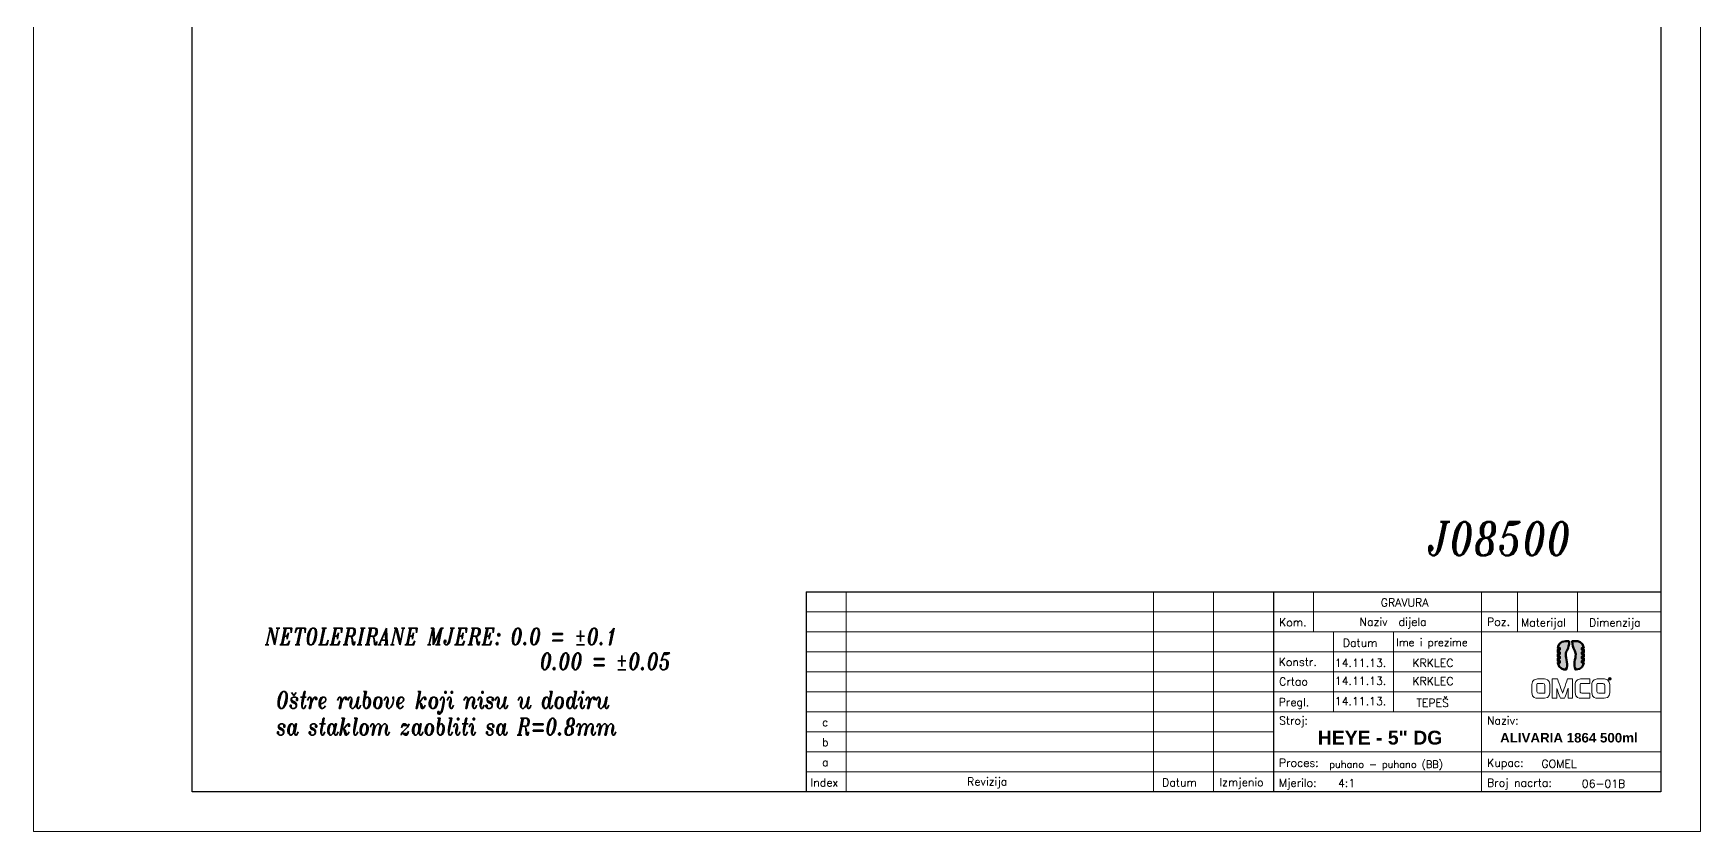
# Model space of a CAD drawing. Extents: x -234 to 858, y -95 to 532.
# Drawn here: x -233.8 to -23.8, y -95 to 5.5 of the extents above; entities that cross this region are included whole.
import ezdxf

# ---------------------------------------------------------------- set-up
doc = ezdxf.new("R2010")
doc.units = 0
doc.header["$LTSCALE"] = 7
doc.header["$MEASUREMENT"] = 0
doc.layers.get('0').update_dxf_attribs({"linetype": 'CONTINUOUS', "lineweight": 15})
doc.layers.add('3', color=3, linetype='CONTINUOUS', lineweight=30)
doc.layers.add('4', color=5, linetype='CONTINUOUS', lineweight=50)
doc.styles.add('ITALICT', font='ITALICT.shx', dxfattribs={"width": 0.8, "height": 3})
doc.styles.add('ROMANS', font='romans.shx')

msp = doc.modelspace()

# ---------------------------------------------------------------- hatches: boundary and pattern name
h = msp.add_hatch(color=142)
h.dxf.hatch_style = 1
edge = h.paths.add_edge_path()
edge.add_spline(control_points=[(-40.793, -74.5938), (-40.4093, -74.0421), (-40.7957, -73.2381), (-40.7957, -72.6633)], knot_values=[0.9047619, 0.9047619, 0.9047619, 0.9047619, 0.95238095, 0.95238095, 0.95238095, 0.95238095], degree=3, periodic=0)
edge.add_spline(control_points=[(-40.7957, -72.6633), (-40.7957, -72.212), (-40.3983, -72.0912), (-40.3548, -71.008)], knot_values=[0.95238095, 0.95238095, 0.95238095, 0.95238095, 1, 1, 1, 1], degree=3, periodic=0)
edge.add_spline(control_points=[(-40.3548, -71.008), (-40.3548, -71.008), (-40.8133, -71.008), (-40.8133, -71.008)], knot_values=[0, 0, 0, 0, 0.04761905, 0.04761905, 0.04761905, 0.04761905], degree=3, periodic=0)
edge.add_spline(control_points=[(-40.8133, -71.008), (-41.5872, -71.008), (-41.7637, -71.605), (-41.804, -71.8776)], knot_values=[0.04761905, 0.04761905, 0.04761905, 0.04761905, 0.0952381, 0.0952381, 0.0952381, 0.0952381], degree=3, periodic=0)
edge.add_spline(control_points=[(-41.804, -71.8776), (-41.804, -71.8776), (-41.5416, -71.8776), (-41.5416, -71.8776)], knot_values=[0.0952381, 0.0952381, 0.0952381, 0.0952381, 0.14285667, 0.14285667, 0.14285667, 0.14285667], degree=3, periodic=0)
edge.add_spline(control_points=[(-41.5416, -71.8776), (-41.5416, -71.8776), (-41.5416, -71.8776), (-41.5416, -71.8776), (-41.5416, -71.8776), (-41.5416, -71.8776), (-41.5416, -72.0972), (-41.5416, -72.0972)], knot_values=[0.14285667, 0.14285667, 0.14285667, 0.14285667, 0.14285714, 0.14285714, 0.14285714, 0.14285714, 0.19047571, 0.19047571, 0.19047571, 0.19047571], degree=3, periodic=0)
edge.add_spline(control_points=[(-41.5416, -72.0972), (-41.5416, -72.0972), (-41.5416, -72.0972), (-41.5416, -72.0972), (-41.5416, -72.0972), (-41.5416, -72.0972), (-41.8161, -72.0972), (-41.8161, -72.0972)], knot_values=[0.19047571, 0.19047571, 0.19047571, 0.19047571, 0.19047619, 0.19047619, 0.19047619, 0.19047619, 0.23809476, 0.23809476, 0.23809476, 0.23809476], degree=3, periodic=0)
edge.add_spline(control_points=[(-41.8161, -72.0972), (-41.8161, -72.0972), (-41.8161, -72.0972), (-41.8161, -72.0972), (-41.8161, -72.0972), (-41.8161, -72.0972), (-41.8161, -72.4199), (-41.8161, -72.4199)], knot_values=[0.23809476, 0.23809476, 0.23809476, 0.23809476, 0.23809524, 0.23809524, 0.23809524, 0.23809524, 0.28571381, 0.28571381, 0.28571381, 0.28571381], degree=3, periodic=0)
edge.add_spline(control_points=[(-41.8161, -72.4199), (-41.8161, -72.4199), (-41.8161, -72.4199), (-41.8161, -72.4199), (-41.8161, -72.4199), (-41.8161, -72.4199), (-41.5416, -72.4199), (-41.5416, -72.4199)], knot_values=[0.28571381, 0.28571381, 0.28571381, 0.28571381, 0.28571429, 0.28571429, 0.28571429, 0.28571429, 0.33333286, 0.33333286, 0.33333286, 0.33333286], degree=3, periodic=0)
edge.add_spline(control_points=[(-41.5416, -72.4199), (-41.5416, -72.4199), (-41.5416, -72.4199), (-41.5416, -72.4199), (-41.5416, -72.4199), (-41.5416, -72.4199), (-41.5416, -72.6395), (-41.5416, -72.6395)], knot_values=[0.33333286, 0.33333286, 0.33333286, 0.33333286, 0.33333333, 0.33333333, 0.33333333, 0.33333333, 0.3809519, 0.3809519, 0.3809519, 0.3809519], degree=3, periodic=0)
edge.add_spline(control_points=[(-41.5416, -72.6395), (-41.5416, -72.6395), (-41.5416, -72.6395), (-41.5416, -72.6395), (-41.5416, -72.6395), (-41.5416, -72.6395), (-41.8161, -72.6395), (-41.8161, -72.6395)], knot_values=[0.3809519, 0.3809519, 0.3809519, 0.3809519, 0.38095238, 0.38095238, 0.38095238, 0.38095238, 0.42857095, 0.42857095, 0.42857095, 0.42857095], degree=3, periodic=0)
edge.add_spline(control_points=[(-41.8161, -72.6395), (-41.8161, -72.6395), (-41.8161, -72.6395), (-41.8161, -72.6395), (-41.8161, -72.6395), (-41.8161, -72.6395), (-41.8161, -72.9622), (-41.8161, -72.9622)], knot_values=[0.42857095, 0.42857095, 0.42857095, 0.42857095, 0.42857143, 0.42857143, 0.42857143, 0.42857143, 0.47619, 0.47619, 0.47619, 0.47619], degree=3, periodic=0)
edge.add_spline(control_points=[(-41.8161, -72.9622), (-41.8161, -72.9622), (-41.8161, -72.9622), (-41.8161, -72.9622), (-41.8161, -72.9622), (-41.8161, -72.9622), (-41.5416, -72.9622), (-41.5416, -72.9622)], knot_values=[0.47619, 0.47619, 0.47619, 0.47619, 0.47619048, 0.47619048, 0.47619048, 0.47619048, 0.52380905, 0.52380905, 0.52380905, 0.52380905], degree=3, periodic=0)
edge.add_spline(control_points=[(-41.5416, -72.9622), (-41.5416, -72.9622), (-41.5416, -72.9622), (-41.5416, -72.9622), (-41.5416, -72.9622), (-41.5416, -72.9622), (-41.5416, -73.1818), (-41.5416, -73.1818)], knot_values=[0.52380905, 0.52380905, 0.52380905, 0.52380905, 0.52380952, 0.52380952, 0.52380952, 0.52380952, 0.5714281, 0.5714281, 0.5714281, 0.5714281], degree=3, periodic=0)
edge.add_spline(control_points=[(-41.5416, -73.1818), (-41.5416, -73.1818), (-41.5416, -73.1818), (-41.5416, -73.1818), (-41.5416, -73.1818), (-41.5416, -73.1818), (-41.8161, -73.1818), (-41.8161, -73.1818)], knot_values=[0.5714281, 0.5714281, 0.5714281, 0.5714281, 0.57142857, 0.57142857, 0.57142857, 0.57142857, 0.61904714, 0.61904714, 0.61904714, 0.61904714], degree=3, periodic=0)
edge.add_spline(control_points=[(-41.8161, -73.1818), (-41.8161, -73.1818), (-41.8161, -73.1818), (-41.8161, -73.1818), (-41.8161, -73.1818), (-41.8161, -73.1818), (-41.8161, -73.5045), (-41.8161, -73.5046)], knot_values=[0.61904714, 0.61904714, 0.61904714, 0.61904714, 0.61904762, 0.61904762, 0.61904762, 0.61904762, 0.66666619, 0.66666619, 0.66666619, 0.66666619], degree=3, periodic=0)
edge.add_spline(control_points=[(-41.8161, -73.5046), (-41.8161, -73.5046), (-41.8161, -73.5046), (-41.8161, -73.5046), (-41.8161, -73.5046), (-41.8161, -73.5046), (-41.5416, -73.5046), (-41.5416, -73.5046)], knot_values=[0.66666619, 0.66666619, 0.66666619, 0.66666619, 0.66666667, 0.66666667, 0.66666667, 0.66666667, 0.71428524, 0.71428524, 0.71428524, 0.71428524], degree=3, periodic=0)
edge.add_spline(control_points=[(-41.5416, -73.5046), (-41.5416, -73.5046), (-41.5416, -73.5046), (-41.5416, -73.5046), (-41.5416, -73.5046), (-41.5416, -73.5046), (-41.5416, -73.7241), (-41.5416, -73.7241)], knot_values=[0.71428524, 0.71428524, 0.71428524, 0.71428524, 0.71428571, 0.71428571, 0.71428571, 0.71428572, 0.76190429, 0.76190429, 0.76190429, 0.76190429], degree=3, periodic=0)
edge.add_spline(control_points=[(-41.5416, -73.7241), (-41.5416, -73.7241), (-41.5416, -73.7241), (-41.5416, -73.7241), (-41.5416, -73.7241), (-41.5416, -73.7241), (-41.8061, -73.7241), (-41.8061, -73.7241)], knot_values=[0.76190429, 0.76190429, 0.76190429, 0.76190429, 0.76190476, 0.76190476, 0.76190476, 0.76190476, 0.80952381, 0.80952381, 0.80952381, 0.80952381], degree=3, periodic=0)
edge.add_spline(control_points=[(-41.8061, -73.7241), (-41.7126, -74.5512), (-40.982, -74.5938), (-40.874, -74.5938)], knot_values=[0.80952381, 0.80952381, 0.80952381, 0.80952381, 0.85714286, 0.85714286, 0.85714286, 0.85714286], degree=3, periodic=0)
edge.add_spline(control_points=[(-40.874, -74.5938), (-40.874, -74.5938), (-40.793, -74.5938), (-40.793, -74.5938)], knot_values=[0.85714286, 0.85714286, 0.85714286, 0.85714286, 0.9047619, 0.9047619, 0.9047619, 0.9047619], degree=3, periodic=0)
h = msp.add_hatch(color=253)
h.dxf.hatch_style = 1
edge = h.paths.add_edge_path()
edge.add_spline(control_points=[(-38.7963, -72.0972), (-38.7963, -72.0972), (-38.7963, -72.0972), (-38.7963, -72.0972), (-38.7963, -72.0972), (-38.7963, -72.0972), (-38.7963, -71.8776), (-38.7963, -71.8776)], knot_values=[0.5714281, 0.5714281, 0.5714281, 0.5714281, 0.57142857, 0.57142857, 0.57142857, 0.57142857, 0.61904714, 0.61904714, 0.61904714, 0.61904714], degree=3, periodic=0)
edge.add_spline(control_points=[(-38.7963, -71.8776), (-38.7963, -71.8776), (-38.7963, -71.8776), (-38.7963, -71.8776), (-38.7963, -71.8776), (-38.7963, -71.8776), (-38.5327, -71.8776), (-38.5327, -71.8776)], knot_values=[0.61904714, 0.61904714, 0.61904714, 0.61904714, 0.61904762, 0.61904762, 0.61904762, 0.61904762, 0.66666667, 0.66666667, 0.66666667, 0.66666667], degree=3, periodic=0)
edge.add_spline(control_points=[(-38.5327, -71.8776), (-38.6292, -71.056), (-39.3562, -71.008), (-39.4639, -71.008), (-39.4639, -71.008), (-39.4639, -71.008), (-39.9833, -71.008), (-39.9833, -71.008)], knot_values=[0.66666667, 0.66666667, 0.66666667, 0.66666667, 0.71428571, 0.71428571, 0.71428571, 0.71428572, 0.76190476, 0.76190476, 0.76190476, 0.76190476], degree=3, periodic=0)
edge.add_spline(control_points=[(-39.9833, -71.008), (-39.9397, -72.0912), (-39.5421, -72.212), (-39.5421, -72.6633)], knot_values=[0.76190476, 0.76190476, 0.76190476, 0.76190476, 0.80952381, 0.80952381, 0.80952381, 0.80952381], degree=3, periodic=0)
edge.add_spline(control_points=[(-39.5421, -72.6633), (-39.5421, -73.2381), (-39.9286, -74.0421), (-39.545, -74.5938)], knot_values=[0.80952381, 0.80952381, 0.80952381, 0.80952381, 0.85714286, 0.85714286, 0.85714286, 0.85714286], degree=3, periodic=0)
edge.add_spline(control_points=[(-39.545, -74.5938), (-39.545, -74.5938), (-39.5186, -74.5938), (-39.5186, -74.5938)], knot_values=[0.85714286, 0.85714286, 0.85714286, 0.85714286, 0.9047619, 0.9047619, 0.9047619, 0.9047619], degree=3, periodic=0)
edge.add_spline(control_points=[(-39.5186, -74.5938), (-38.7447, -74.5938), (-38.5718, -73.9968), (-38.5331, -73.7241)], knot_values=[0.9047619, 0.9047619, 0.9047619, 0.9047619, 0.95238095, 0.95238095, 0.95238095, 0.95238095], degree=3, periodic=0)
edge.add_spline(control_points=[(-38.5331, -73.7241), (-38.5331, -73.7241), (-38.7963, -73.7241), (-38.7963, -73.7241), (-38.7963, -73.7241), (-38.7963, -73.7241), (-38.7963, -73.7241)], knot_values=[0.95238095, 0.95238095, 0.95238095, 0.95238095, 1, 1, 1, 1.00000048, 1.00000048, 1.00000048, 1.00000048], degree=3, periodic=0)
edge.add_spline(control_points=[(-38.7963, -73.7241), (-38.7963, -73.7241), (-38.7963, -73.5046), (-38.7963, -73.5046)], knot_values=[0.00000048, 0.00000048, 0.00000048, 0.00000048, 0.04761857, 0.04761857, 0.04761857, 0.04761857], degree=3, periodic=0)
edge.add_spline(control_points=[(-38.7963, -73.5046), (-38.7963, -73.5046), (-38.7963, -73.5046), (-38.7963, -73.5046), (-38.7963, -73.5046), (-38.7963, -73.5046), (-38.5219, -73.5046), (-38.5218, -73.5046)], knot_values=[0.04761857, 0.04761857, 0.04761857, 0.04761857, 0.04761905, 0.04761905, 0.04761905, 0.04761905, 0.09523762, 0.09523762, 0.09523762, 0.09523762], degree=3, periodic=0)
edge.add_spline(control_points=[(-38.5218, -73.5046), (-38.5218, -73.5046), (-38.5218, -73.5046), (-38.5218, -73.5046), (-38.5218, -73.5046), (-38.5218, -73.5046), (-38.5218, -73.1818), (-38.5218, -73.1818)], knot_values=[0.09523762, 0.09523762, 0.09523762, 0.09523762, 0.0952381, 0.0952381, 0.0952381, 0.0952381, 0.14285667, 0.14285667, 0.14285667, 0.14285667], degree=3, periodic=0)
edge.add_spline(control_points=[(-38.5218, -73.1818), (-38.5218, -73.1818), (-38.5218, -73.1818), (-38.5218, -73.1818), (-38.5218, -73.1818), (-38.5218, -73.1818), (-38.7963, -73.1818), (-38.7963, -73.1818)], knot_values=[0.14285667, 0.14285667, 0.14285667, 0.14285667, 0.14285714, 0.14285714, 0.14285714, 0.14285714, 0.19047571, 0.19047571, 0.19047571, 0.19047571], degree=3, periodic=0)
edge.add_spline(control_points=[(-38.7963, -73.1818), (-38.7963, -73.1818), (-38.7963, -73.1818), (-38.7963, -73.1818), (-38.7963, -73.1818), (-38.7963, -73.1818), (-38.7963, -72.9622), (-38.7963, -72.9622)], knot_values=[0.19047571, 0.19047571, 0.19047571, 0.19047571, 0.19047619, 0.19047619, 0.19047619, 0.19047619, 0.23809476, 0.23809476, 0.23809476, 0.23809476], degree=3, periodic=0)
edge.add_spline(control_points=[(-38.7963, -72.9622), (-38.7963, -72.9622), (-38.7963, -72.9622), (-38.7963, -72.9622), (-38.7963, -72.9622), (-38.7963, -72.9622), (-38.5219, -72.9622), (-38.5218, -72.9622)], knot_values=[0.23809476, 0.23809476, 0.23809476, 0.23809476, 0.23809524, 0.23809524, 0.23809524, 0.23809524, 0.28571381, 0.28571381, 0.28571381, 0.28571381], degree=3, periodic=0)
edge.add_spline(control_points=[(-38.5218, -72.9622), (-38.5218, -72.9622), (-38.5218, -72.9622), (-38.5218, -72.9622), (-38.5218, -72.9622), (-38.5218, -72.9622), (-38.5218, -72.6395), (-38.5218, -72.6395)], knot_values=[0.28571381, 0.28571381, 0.28571381, 0.28571381, 0.28571429, 0.28571429, 0.28571429, 0.28571429, 0.33333286, 0.33333286, 0.33333286, 0.33333286], degree=3, periodic=0)
edge.add_spline(control_points=[(-38.5218, -72.6395), (-38.5218, -72.6395), (-38.5218, -72.6395), (-38.5218, -72.6395), (-38.5218, -72.6395), (-38.5218, -72.6395), (-38.7963, -72.6395), (-38.7963, -72.6395)], knot_values=[0.33333286, 0.33333286, 0.33333286, 0.33333286, 0.33333333, 0.33333333, 0.33333333, 0.33333333, 0.3809519, 0.3809519, 0.3809519, 0.3809519], degree=3, periodic=0)
edge.add_spline(control_points=[(-38.7963, -72.6395), (-38.7963, -72.6395), (-38.7963, -72.6395), (-38.7963, -72.6395), (-38.7963, -72.6395), (-38.7963, -72.6395), (-38.7963, -72.4199), (-38.7963, -72.4199)], knot_values=[0.3809519, 0.3809519, 0.3809519, 0.3809519, 0.38095238, 0.38095238, 0.38095238, 0.38095238, 0.42857095, 0.42857095, 0.42857095, 0.42857095], degree=3, periodic=0)
edge.add_spline(control_points=[(-38.7963, -72.4199), (-38.7963, -72.4199), (-38.7963, -72.4199), (-38.7963, -72.4199), (-38.7963, -72.4199), (-38.7963, -72.4199), (-38.5219, -72.4199), (-38.5218, -72.4199)], knot_values=[0.42857095, 0.42857095, 0.42857095, 0.42857095, 0.42857143, 0.42857143, 0.42857143, 0.42857143, 0.47619, 0.47619, 0.47619, 0.47619], degree=3, periodic=0)
edge.add_spline(control_points=[(-38.5218, -72.4199), (-38.5218, -72.4199), (-38.5218, -72.4199), (-38.5218, -72.4199), (-38.5218, -72.4199), (-38.5218, -72.4199), (-38.5218, -72.0972), (-38.5218, -72.0972)], knot_values=[0.47619, 0.47619, 0.47619, 0.47619, 0.47619048, 0.47619048, 0.47619048, 0.47619048, 0.52380905, 0.52380905, 0.52380905, 0.52380905], degree=3, periodic=0)
edge.add_spline(control_points=[(-38.5218, -72.0972), (-38.5218, -72.0972), (-38.5218, -72.0972), (-38.5218, -72.0972), (-38.5218, -72.0972), (-38.5218, -72.0972), (-38.7963, -72.0972), (-38.7963, -72.0972)], knot_values=[0.52380905, 0.52380905, 0.52380905, 0.52380905, 0.52380952, 0.52380952, 0.52380952, 0.52380952, 0.5714281, 0.5714281, 0.5714281, 0.5714281], degree=3, periodic=0)

# ---------------------------------------------------------------- linework, layer by layer
for p, q in [((-233.8139, -95.0065), (-233.8139, 201.9935)), ((-23.8139, 201.9935), (-23.8139, -95.0065)), ((-131.4394, -64.8141), (-131.4394, -90.0065)), ((-92.7292, -64.8116), (-92.7292, -90.0065)), ((-85.1707, -64.8116), (-85.1707, -90.0065)), ((-72.5733, -64.8116), (-72.5733, -69.8506)), ((-51.4096, -64.8116), (-51.4096, -90.0065)), ((-46.8745, -64.8116), (-46.8745, -69.8506)), ((-39.316, -64.8116), (-39.316, -69.8506)), ((-136.4885, -67.3311), (-28.8139, -67.3311)), ((-28.8139, -69.8506), (-136.4885, -69.8506)), ((-70.0538, -69.8506), (-70.0538, -79.9285)), ((-62.4953, -69.8506), (-62.4953, -79.9285)), ((-136.4885, -72.37), (-51.4096, -72.37)), ((-136.4885, -74.8895), (-51.4096, -74.8895)), ((-136.4885, -77.409), (-51.4096, -77.409)), ((-136.4885, -79.9285), (-28.8139, -79.9285)), ((-77.6122, -82.448), (-136.4885, -82.448)), ((-136.4885, -84.9675), (-28.8139, -84.9675)), ((-136.4885, -87.487), (-28.8139, -87.487)), ((-23.8139, -95.0065), (-233.8139, -95.0065))]:
    msp.add_line(p, q)
for points, knots in [([(-35.2637, -75.9186), (-35.3546, -75.9186), (-35.4284, -75.8447), (-35.4284, -75.7539), (-35.4284, -75.7539), (-35.4284, -75.663), (-35.3546, -75.5892), (-35.2637, -75.5892), (-35.2637, -75.5892), (-35.1728, -75.5892), (-35.099, -75.663), (-35.099, -75.7539), (-35.099, -75.7539), (-35.099, -75.8447), (-35.1728, -75.9186), (-35.2637, -75.9186)], [0, 0, 0, 0, 0.25, 0.25, 0.25, 0.25000001, 0.5, 0.5, 0.5, 0.50000001, 0.75, 0.75, 0.75, 0.75000001, 1, 1, 1, 1]), ([(-43.5002, -78.2051), (-43.5002, -78.2051), (-44.423, -78.2051), (-44.423, -78.2051), (-44.423, -78.2051), (-44.5017, -78.2051), (-45.0645, -78.1721), (-45.0645, -77.4892), (-45.0645, -77.4892), (-45.0645, -77.4892), (-45.0645, -76.4464), (-45.0645, -76.4464), (-45.0645, -76.4464), (-45.0645, -76.4464), (-45.0645, -75.7636), (-44.3817, -75.7636), (-44.3817, -75.7636), (-44.3817, -75.7636), (-43.463, -75.7636), (-43.463, -75.7636), (-43.463, -75.7636), (-43.3844, -75.7636), (-42.8216, -75.8009), (-42.8216, -76.4837), (-42.8216, -76.4837), (-42.8216, -76.4837), (-42.8216, -77.5223), (-42.8216, -77.5223), (-42.8216, -77.5223), (-42.8216, -77.5223), (-42.8174, -78.2051), (-43.5002, -78.2051)], [0, 0, 0, 0, 0.125, 0.125, 0.125, 0.12500001, 0.25, 0.25, 0.25, 0.25000001, 0.375, 0.375, 0.375, 0.37500001, 0.5, 0.5, 0.5, 0.50000001, 0.625, 0.625, 0.625, 0.62500001, 0.75, 0.75, 0.75, 0.75000001, 0.875, 0.875, 0.875, 0.87500001, 1, 1, 1, 1]), ([(-43.4423, -76.6243), (-43.4423, -76.6243), (-43.4423, -76.343), (-43.6823, -76.343), (-43.6823, -76.343), (-43.6823, -76.343), (-44.3651, -76.343), (-44.3651, -76.343), (-44.3651, -76.343), (-44.3651, -76.343), (-44.4437, -76.3471), (-44.4437, -76.4257), (-44.4437, -76.4257), (-44.4437, -76.4257), (-44.4437, -77.3071), (-44.4437, -77.3071), (-44.4437, -77.3071), (-44.4437, -77.3071), (-44.4437, -77.5845), (-44.2037, -77.5845), (-44.2037, -77.5845), (-44.2037, -77.5845), (-43.5209, -77.5845), (-43.5209, -77.5845), (-43.5209, -77.5845), (-43.5209, -77.5845), (-43.4423, -77.5845), (-43.4423, -77.5058), (-43.4423, -77.5058), (-43.4423, -77.5058), (-43.4423, -76.6243), (-43.4423, -76.6243)], [0, 0, 0, 0, 0.125, 0.125, 0.125, 0.12500001, 0.25, 0.25, 0.25, 0.25000001, 0.375, 0.375, 0.375, 0.37500001, 0.5, 0.5, 0.5, 0.50000001, 0.625, 0.625, 0.625, 0.62500001, 0.75, 0.75, 0.75, 0.75000001, 0.875, 0.875, 0.875, 0.87500001, 1, 1, 1, 1]), ([(-40.4959, -78.2051), (-40.4959, -78.2051), (-40.4959, -76.9264), (-40.4959, -76.9264), (-40.4959, -76.9264), (-40.4959, -76.9264), (-40.9428, -78.2051), (-40.9428, -78.2051), (-40.9428, -78.2051), (-40.9428, -78.2051), (-41.4808, -78.2051), (-41.4808, -78.2051), (-41.4808, -78.2051), (-41.4808, -78.2051), (-41.9359, -76.9843), (-41.9359, -76.9843), (-41.9359, -76.9843), (-41.9359, -76.9843), (-41.9359, -78.2051), (-41.9359, -78.2051), (-41.9359, -78.2051), (-41.9359, -78.2051), (-42.5112, -78.2051), (-42.5112, -78.2051), (-42.5112, -78.2051), (-42.5112, -78.2051), (-42.5112, -75.7636), (-42.5112, -75.7636), (-42.5112, -75.7636), (-42.5112, -75.7636), (-41.845, -75.7636), (-41.845, -75.7636), (-41.845, -75.7636), (-41.845, -75.7636), (-41.2036, -77.5638), (-41.2036, -77.5638), (-41.2036, -77.5638), (-41.2036, -77.5638), (-40.5911, -75.7636), (-40.5911, -75.7636), (-40.5911, -75.7636), (-40.5911, -75.7636), (-39.9372, -75.7636), (-39.9372, -75.7636), (-39.9372, -75.7636), (-39.9372, -75.7636), (-39.9372, -78.2051), (-39.9372, -78.2051), (-39.9372, -78.2051), (-39.9372, -78.2051), (-40.4959, -78.2051), (-40.4959, -78.2051)], [0, 0, 0, 0, 0.07692308, 0.07692308, 0.07692308, 0.07692309, 0.15384615, 0.15384615, 0.15384615, 0.15384616, 0.23076923, 0.23076923, 0.23076923, 0.23076924, 0.30769231, 0.30769231, 0.30769231, 0.30769232, 0.38461538, 0.38461538, 0.38461538, 0.38461539, 0.46153846, 0.46153846, 0.46153846, 0.46153847, 0.53846154, 0.53846154, 0.53846154, 0.53846155, 0.61538462, 0.61538462, 0.61538462, 0.61538463, 0.69230769, 0.69230769, 0.69230769, 0.6923077, 0.76923077, 0.76923077, 0.76923077, 0.76923078, 0.84615385, 0.84615385, 0.84615385, 0.84615386, 0.92307692, 0.92307692, 0.92307692, 0.92307693, 1, 1, 1, 1]), ([(-37.7853, -77.5845), (-37.7853, -77.5845), (-38.7662, -77.5845), (-38.7662, -77.5845), (-38.7662, -77.5845), (-39.0062, -77.5845), (-39.0062, -77.3071), (-39.0062, -77.3071), (-39.0062, -77.3071), (-39.0062, -77.3071), (-39.0062, -76.4257), (-39.0062, -76.4257), (-39.0062, -76.4257), (-39.0062, -76.3471), (-38.9275, -76.343), (-38.9275, -76.343), (-38.9275, -76.343), (-38.9275, -76.343), (-37.7853, -76.343), (-37.7853, -76.343), (-37.7853, -76.343), (-37.7853, -76.343), (-37.7853, -75.7636), (-37.7853, -75.7636), (-37.7853, -75.7636), (-37.7853, -75.7636), (-38.944, -75.7636), (-38.944, -75.7636), (-38.944, -75.7636), (-39.6268, -75.7636), (-39.6268, -76.4464), (-39.6268, -76.4464), (-39.6268, -76.4464), (-39.6268, -76.4464), (-39.6268, -77.4892), (-39.6268, -77.4892), (-39.6268, -77.4892), (-39.6268, -78.1721), (-39.0641, -78.2051), (-38.9855, -78.2051), (-38.9855, -78.2051), (-38.9855, -78.2051), (-37.7853, -78.2051), (-37.7853, -78.2051), (-37.7853, -78.2051), (-37.7853, -78.2051), (-37.7853, -77.5845), (-37.7853, -77.5845)], [0, 0, 0, 0, 0.08333333, 0.08333333, 0.08333333, 0.08333334, 0.16666667, 0.16666667, 0.16666667, 0.16666668, 0.25, 0.25, 0.25, 0.25000001, 0.33333333, 0.33333333, 0.33333333, 0.33333334, 0.41666667, 0.41666667, 0.41666667, 0.41666668, 0.5, 0.5, 0.5, 0.50000001, 0.58333333, 0.58333333, 0.58333333, 0.58333334, 0.66666667, 0.66666667, 0.66666667, 0.66666668, 0.75, 0.75, 0.75, 0.75000001, 0.83333333, 0.83333333, 0.83333333, 0.83333334, 0.91666667, 0.91666667, 0.91666667, 0.91666668, 1, 1, 1, 1]), ([(-35.9522, -78.2051), (-35.9522, -78.2051), (-36.875, -78.2051), (-36.875, -78.2051), (-36.875, -78.2051), (-36.9536, -78.2051), (-37.5163, -78.1721), (-37.5163, -77.4892), (-37.5163, -77.4892), (-37.5163, -77.4892), (-37.5163, -76.4464), (-37.5163, -76.4464), (-37.5163, -76.4464), (-37.5163, -76.4464), (-37.5163, -75.7636), (-36.8336, -75.7636), (-36.8336, -75.7636), (-36.8336, -75.7636), (-35.9149, -75.7636), (-35.9149, -75.7636), (-35.9149, -75.7636), (-35.8363, -75.7636), (-35.2735, -75.8009), (-35.2735, -76.4837), (-35.2735, -76.4837), (-35.2735, -76.4837), (-35.2735, -77.5223), (-35.2735, -77.5223), (-35.2735, -77.5223), (-35.2735, -77.5223), (-35.2694, -78.2051), (-35.9522, -78.2051)], [0, 0, 0, 0, 0.125, 0.125, 0.125, 0.12500001, 0.25, 0.25, 0.25, 0.25000001, 0.375, 0.375, 0.375, 0.37500001, 0.5, 0.5, 0.5, 0.50000001, 0.625, 0.625, 0.625, 0.62500001, 0.75, 0.75, 0.75, 0.75000001, 0.875, 0.875, 0.875, 0.87500001, 1, 1, 1, 1]), ([(-35.8942, -76.6243), (-35.8942, -76.6243), (-35.8942, -76.343), (-36.1343, -76.343), (-36.1343, -76.343), (-36.1343, -76.343), (-36.817, -76.343), (-36.817, -76.343), (-36.817, -76.343), (-36.817, -76.343), (-36.8957, -76.3471), (-36.8957, -76.4257), (-36.8957, -76.4257), (-36.8957, -76.4257), (-36.8957, -77.3071), (-36.8957, -77.3071), (-36.8957, -77.3071), (-36.8957, -77.3071), (-36.8957, -77.5845), (-36.6556, -77.5845), (-36.6556, -77.5845), (-36.6556, -77.5845), (-35.9728, -77.5845), (-35.9728, -77.5845), (-35.9728, -77.5845), (-35.9728, -77.5845), (-35.8942, -77.5845), (-35.8942, -77.5058), (-35.8942, -77.5058), (-35.8942, -77.5058), (-35.8942, -76.6243), (-35.8942, -76.6243)], [0, 0, 0, 0, 0.125, 0.125, 0.125, 0.12500001, 0.25, 0.25, 0.25, 0.25000001, 0.375, 0.375, 0.375, 0.37500001, 0.5, 0.5, 0.5, 0.50000001, 0.625, 0.625, 0.625, 0.62500001, 0.75, 0.75, 0.75, 0.75000001, 0.875, 0.875, 0.875, 0.87500001, 1, 1, 1, 1]), ([(-35.2637, -75.6254), (-35.3341, -75.6254), (-35.3921, -75.6834), (-35.3921, -75.7539), (-35.3921, -75.7539), (-35.3921, -75.8243), (-35.3341, -75.8822), (-35.2637, -75.8822), (-35.2637, -75.8822), (-35.1933, -75.8822), (-35.1353, -75.8243), (-35.1353, -75.7539), (-35.1353, -75.7539), (-35.1353, -75.6834), (-35.1933, -75.6254), (-35.2637, -75.6254)], [0, 0, 0, 0, 0.25, 0.25, 0.25, 0.25000001, 0.5, 0.5, 0.5, 0.50000001, 0.75, 0.75, 0.75, 0.75000001, 1, 1, 1, 1]), ([(-35.2263, -75.7822), (-35.2263, -75.7822), (-35.1921, -75.8344), (-35.1921, -75.8344), (-35.1921, -75.8344), (-35.1921, -75.8344), (-35.2376, -75.8344), (-35.2376, -75.8344), (-35.2376, -75.8344), (-35.2376, -75.8344), (-35.266, -75.7879), (-35.266, -75.7879), (-35.266, -75.7879), (-35.266, -75.7879), (-35.2842, -75.7879), (-35.2842, -75.7879), (-35.2842, -75.7879), (-35.2842, -75.7879), (-35.2842, -75.8344), (-35.2842, -75.8344), (-35.2842, -75.8344), (-35.2842, -75.8344), (-35.3251, -75.8344), (-35.3251, -75.8344), (-35.3251, -75.8344), (-35.3251, -75.8344), (-35.3251, -75.6675), (-35.3251, -75.6675), (-35.3251, -75.6675), (-35.3251, -75.6675), (-35.2524, -75.6675), (-35.2524, -75.6675), (-35.2524, -75.6675), (-35.2387, -75.6675), (-35.1887, -75.6675), (-35.1887, -75.7277), (-35.1887, -75.7277), (-35.1887, -75.7594), (-35.208, -75.7753), (-35.2263, -75.7822)], [0, 0, 0, 0, 0.1, 0.1, 0.1, 0.10000001, 0.2, 0.2, 0.2, 0.20000001, 0.3, 0.3, 0.3, 0.30000001, 0.4, 0.4, 0.4, 0.40000001, 0.5, 0.5, 0.5, 0.50000001, 0.6, 0.6, 0.6, 0.60000001, 0.7, 0.7, 0.7, 0.70000001, 0.8, 0.8, 0.8, 0.80000001, 0.9, 0.9, 0.9, 0.90000001, 1, 1, 1, 1]), ([(-35.2626, -75.7027), (-35.2626, -75.7027), (-35.2842, -75.7027), (-35.2842, -75.7027), (-35.2842, -75.7027), (-35.2842, -75.7027), (-35.2842, -75.7549), (-35.2842, -75.7549), (-35.2842, -75.7549), (-35.2842, -75.7549), (-35.2626, -75.7549), (-35.2626, -75.7549), (-35.2626, -75.7549), (-35.241, -75.7549), (-35.232, -75.747), (-35.232, -75.7277), (-35.232, -75.7277), (-35.2319, -75.7084), (-35.241, -75.7027), (-35.2626, -75.7027)], [0, 0, 0, 0, 0.2, 0.2, 0.2, 0.20000001, 0.4, 0.4, 0.4, 0.40000001, 0.6, 0.6, 0.6, 0.60000001, 0.8, 0.8, 0.8, 0.80000001, 1, 1, 1, 1])]:
    msp.add_open_spline(points, degree=3, knots=knots)
at = {"layer": '3'}
for p, q in [((-213.8139, -90.0065), (-213.8139, 196.9935)), ((-28.8139, 196.9935), (-28.8139, -90.0065)), ((-136.4885, -64.8116), (-28.8139, -64.8116)), ((-136.4885, -64.8116), (-136.4885, -90.0065)), ((-77.6122, -64.8116), (-77.6122, -90.0065)), ((-28.8139, -64.8116), (-28.8139, -90.0065)), ((-28.8139, -90.0065), (-213.8139, -90.0065))]:
    msp.add_line(p, q, dxfattribs=at)
at = {"layer": '4', "color": 142}
msp.add_open_spline([(-40.3548, -71.008), (-40.3548, -71.008), (-40.8133, -71.008), (-40.8133, -71.008), (-40.8133, -71.008), (-41.5872, -71.008), (-41.7637, -71.605), (-41.804, -71.8776), (-41.804, -71.8776), (-41.804, -71.8776), (-41.5416, -71.8776), (-41.5416, -71.8776), (-41.5416, -71.8776), (-41.5416, -71.8776), (-41.5416, -72.0972), (-41.5416, -72.0972), (-41.5416, -72.0972), (-41.5416, -72.0972), (-41.8161, -72.0972), (-41.8161, -72.0972), (-41.8161, -72.0972), (-41.8161, -72.0972), (-41.8161, -72.4199), (-41.8161, -72.4199), (-41.8161, -72.4199), (-41.8161, -72.4199), (-41.5416, -72.4199), (-41.5416, -72.4199), (-41.5416, -72.4199), (-41.5416, -72.4199), (-41.5416, -72.6395), (-41.5416, -72.6395), (-41.5416, -72.6395), (-41.5416, -72.6395), (-41.8161, -72.6395), (-41.8161, -72.6395), (-41.8161, -72.6395), (-41.8161, -72.6395), (-41.8161, -72.9622), (-41.8161, -72.9622), (-41.8161, -72.9622), (-41.8161, -72.9622), (-41.5416, -72.9622), (-41.5416, -72.9622), (-41.5416, -72.9622), (-41.5416, -72.9622), (-41.5416, -73.1818), (-41.5416, -73.1818), (-41.5416, -73.1818), (-41.5416, -73.1818), (-41.8161, -73.1818), (-41.8161, -73.1818), (-41.8161, -73.1818), (-41.8161, -73.1818), (-41.8161, -73.5046), (-41.8161, -73.5046), (-41.8161, -73.5046), (-41.8161, -73.5046), (-41.5416, -73.5046), (-41.5416, -73.5046), (-41.5416, -73.5046), (-41.5416, -73.5046), (-41.5416, -73.7241), (-41.5416, -73.7241), (-41.5416, -73.7241), (-41.5416, -73.7241), (-41.8061, -73.7241), (-41.8061, -73.7241), (-41.8061, -73.7241), (-41.7126, -74.5512), (-40.982, -74.5938), (-40.874, -74.5938), (-40.874, -74.5938), (-40.874, -74.5938), (-40.793, -74.5938), (-40.793, -74.5938), (-40.793, -74.5938), (-40.4093, -74.0421), (-40.7957, -73.2381), (-40.7957, -72.6633), (-40.7957, -72.6633), (-40.7957, -72.212), (-40.3983, -72.0912), (-40.3548, -71.008)], degree=3, knots=[0, 0, 0, 0, 0.04761905, 0.04761905, 0.04761905, 0.04761906, 0.0952381, 0.0952381, 0.0952381, 0.09523811, 0.14285714, 0.14285714, 0.14285714, 0.14285715, 0.19047619, 0.19047619, 0.19047619, 0.1904762, 0.23809524, 0.23809524, 0.23809524, 0.23809525, 0.28571429, 0.28571429, 0.28571429, 0.2857143, 0.33333333, 0.33333333, 0.33333333, 0.33333334, 0.38095238, 0.38095238, 0.38095238, 0.38095239, 0.42857143, 0.42857143, 0.42857143, 0.42857144, 0.47619048, 0.47619048, 0.47619048, 0.47619049, 0.52380952, 0.52380952, 0.52380952, 0.52380953, 0.57142857, 0.57142857, 0.57142857, 0.57142858, 0.61904762, 0.61904762, 0.61904762, 0.61904763, 0.66666667, 0.66666667, 0.66666667, 0.66666668, 0.71428571, 0.71428571, 0.71428571, 0.71428572, 0.76190476, 0.76190476, 0.76190476, 0.76190477, 0.80952381, 0.80952381, 0.80952381, 0.80952382, 0.85714286, 0.85714286, 0.85714286, 0.85714287, 0.9047619, 0.9047619, 0.9047619, 0.90476191, 0.95238095, 0.95238095, 0.95238095, 0.95238096, 1, 1, 1, 1], dxfattribs=at)
at = {"layer": '4', "color": 253}
msp.add_open_spline([(-38.7963, -73.7241), (-38.7963, -73.7241), (-38.7963, -73.5046), (-38.7963, -73.5046), (-38.7963, -73.5046), (-38.7963, -73.5046), (-38.5218, -73.5046), (-38.5218, -73.5046), (-38.5218, -73.5046), (-38.5218, -73.5046), (-38.5218, -73.1818), (-38.5218, -73.1818), (-38.5218, -73.1818), (-38.5218, -73.1818), (-38.7963, -73.1818), (-38.7963, -73.1818), (-38.7963, -73.1818), (-38.7963, -73.1818), (-38.7963, -72.9622), (-38.7963, -72.9622), (-38.7963, -72.9622), (-38.7963, -72.9622), (-38.5218, -72.9622), (-38.5218, -72.9622), (-38.5218, -72.9622), (-38.5218, -72.9622), (-38.5218, -72.6395), (-38.5218, -72.6395), (-38.5218, -72.6395), (-38.5218, -72.6395), (-38.7963, -72.6395), (-38.7963, -72.6395), (-38.7963, -72.6395), (-38.7963, -72.6395), (-38.7963, -72.4199), (-38.7963, -72.4199), (-38.7963, -72.4199), (-38.7963, -72.4199), (-38.5218, -72.4199), (-38.5218, -72.4199), (-38.5218, -72.4199), (-38.5218, -72.4199), (-38.5218, -72.0972), (-38.5218, -72.0972), (-38.5218, -72.0972), (-38.5218, -72.0972), (-38.7963, -72.0972), (-38.7963, -72.0972), (-38.7963, -72.0972), (-38.7963, -72.0972), (-38.7963, -71.8776), (-38.7963, -71.8776), (-38.7963, -71.8776), (-38.7963, -71.8776), (-38.5327, -71.8776), (-38.5327, -71.8776), (-38.5327, -71.8776), (-38.6292, -71.056), (-39.3562, -71.008), (-39.4639, -71.008), (-39.4639, -71.008), (-39.4639, -71.008), (-39.9833, -71.008), (-39.9833, -71.008), (-39.9833, -71.008), (-39.9397, -72.0912), (-39.5421, -72.212), (-39.5421, -72.6633), (-39.5421, -72.6633), (-39.5421, -73.2381), (-39.9286, -74.0421), (-39.545, -74.5938), (-39.545, -74.5938), (-39.545, -74.5938), (-39.5186, -74.5938), (-39.5186, -74.5938), (-39.5186, -74.5938), (-38.7447, -74.5938), (-38.5718, -73.9968), (-38.5331, -73.7241), (-38.5331, -73.7241), (-38.5331, -73.7241), (-38.7963, -73.7241), (-38.7963, -73.7241)], degree=3, knots=[0, 0, 0, 0, 0.04761905, 0.04761905, 0.04761905, 0.04761906, 0.0952381, 0.0952381, 0.0952381, 0.09523811, 0.14285714, 0.14285714, 0.14285714, 0.14285715, 0.19047619, 0.19047619, 0.19047619, 0.1904762, 0.23809524, 0.23809524, 0.23809524, 0.23809525, 0.28571429, 0.28571429, 0.28571429, 0.2857143, 0.33333333, 0.33333333, 0.33333333, 0.33333334, 0.38095238, 0.38095238, 0.38095238, 0.38095239, 0.42857143, 0.42857143, 0.42857143, 0.42857144, 0.47619048, 0.47619048, 0.47619048, 0.47619049, 0.52380952, 0.52380952, 0.52380952, 0.52380953, 0.57142857, 0.57142857, 0.57142857, 0.57142858, 0.61904762, 0.61904762, 0.61904762, 0.61904763, 0.66666667, 0.66666667, 0.66666667, 0.66666668, 0.71428571, 0.71428571, 0.71428571, 0.71428572, 0.76190476, 0.76190476, 0.76190476, 0.76190477, 0.80952381, 0.80952381, 0.80952381, 0.80952382, 0.85714286, 0.85714286, 0.85714286, 0.85714287, 0.9047619, 0.9047619, 0.9047619, 0.90476191, 0.95238095, 0.95238095, 0.95238095, 0.95238096, 1, 1, 1, 1], dxfattribs=at)

# ---------------------------------------------------------------- texts
at = {"style": 'ITALICT', "width": 0.8}
for s, height, p in [('J08500', 4.24242, (-58.1745, -60.2186)), ('NETOLERIRANE MJERE: 0.0 = %%P0.1', 2.12121, (-204.6064, -71.4789)), (' 0.00 = %%P0.05', 2.12121, (-171.1701, -74.6208)), ('Oštre rubove koji nisu u dodiru ', 2.12121, (-203.2135, -79.4816)), ('sa staklom zaobliti sa R=0.8mm', 2.12121, (-203.2135, -82.848))]:
    msp.add_text(s, height=height, dxfattribs=at).set_placement(p)
at = {"style": 'ROMANS'}
for s, height, p in [('GRAVURA', 1.0078, (-64.0983, -66.6558)), ('Kom.', 1.0078, (-76.9148, -69.1427)), ('Naziv  dijela', 1.007795, (-66.7848, -69.0877)), ('Poz.', 1.0078, (-50.7148, -69.0693)), ('Materijal', 1.0078, (-46.4438, -69.1811)), ('Dimenzija', 1.0078, (-37.8575, -69.1788)), ('Datum', 1.0078, (-68.8825, -71.7297)), ('Ime i prezime', 0.957406, (-62.1481, -71.635)), ('Konstr.', 1.0078, (-76.9621, -74.1413)), ('14.11.13.', 1.0078, (-69.8835, -74.2574)), ('KRKLEC', 1.0078, (-60.1261, -74.2574)), ('Crtao', 1.0078, (-76.906, -76.6018)), ('14.11.13.', 1.0078, (-69.8835, -76.5277)), ('KRKLEC', 1.0078, (-60.1261, -76.5541)), ('Pregl.', 1.0078, (-76.9621, -79.1963)), ('14.11.13.', 1.0078, (-69.8835, -79.0742)), ('TEPEŠ', 1.0078, (-59.6194, -79.2833)), ('c', 1.0077, (-134.4591, -81.7283)), ('Stroj:', 1.0078, (-76.9108, -81.5185)), ('Naziv:', 1.0078, (-50.7273, -81.5185)), ('b', 1.0077, (-134.4591, -84.2476)), ('a', 1.0077, (-134.4591, -86.7668)), ('Proces:', 1.0078, (-76.9311, -86.8297)), ('puhano - puhano (BB)', 0.899817, (-70.6071, -86.9651)), ('Kupac:', 1.0078, (-50.7055, -86.8297)), ('GOMEL', 1.0078, (-43.8697, -86.9651)), ('Revizija', 1.0078, (-116.201, -89.2033)), ('Index', 1.0078, (-135.9262, -89.327)), ('Datum', 1.0078, (-91.6397, -89.3183)), ('Izmjenio', 1.0078, (-84.4276, -89.2892)), ('Mjerilo:', 1.0078, (-76.9448, -89.3492)), ('4:1', 1.0078, (-69.4894, -89.3875)), ('Broj nacrta:', 1.007795, (-50.724, -89.3507)), ('06-01B', 1.0078, (-38.7858, -89.4673))]:
    msp.add_text(s, height=height, dxfattribs=at).set_placement(p)
at = {"attachment_point": 1, "style": 'ROMANS'}
for s, insert, char_height, width in [('{\\fArial|b1|i0|c238|p34;HEYE - 5" DG}', (-72.04, -82.2895), 1.749645, 23.560066), ('{\\fArial|b1|i0|c238|p34;ALIVARIA 1864 500ml}', (-49.069, -82.5771), 1.2, 25.301462)]:
    msp.add_mtext(s, dxfattribs=dict(at, insert=insert, char_height=char_height, width=width))

doc.saveas('drawing.dxf')
